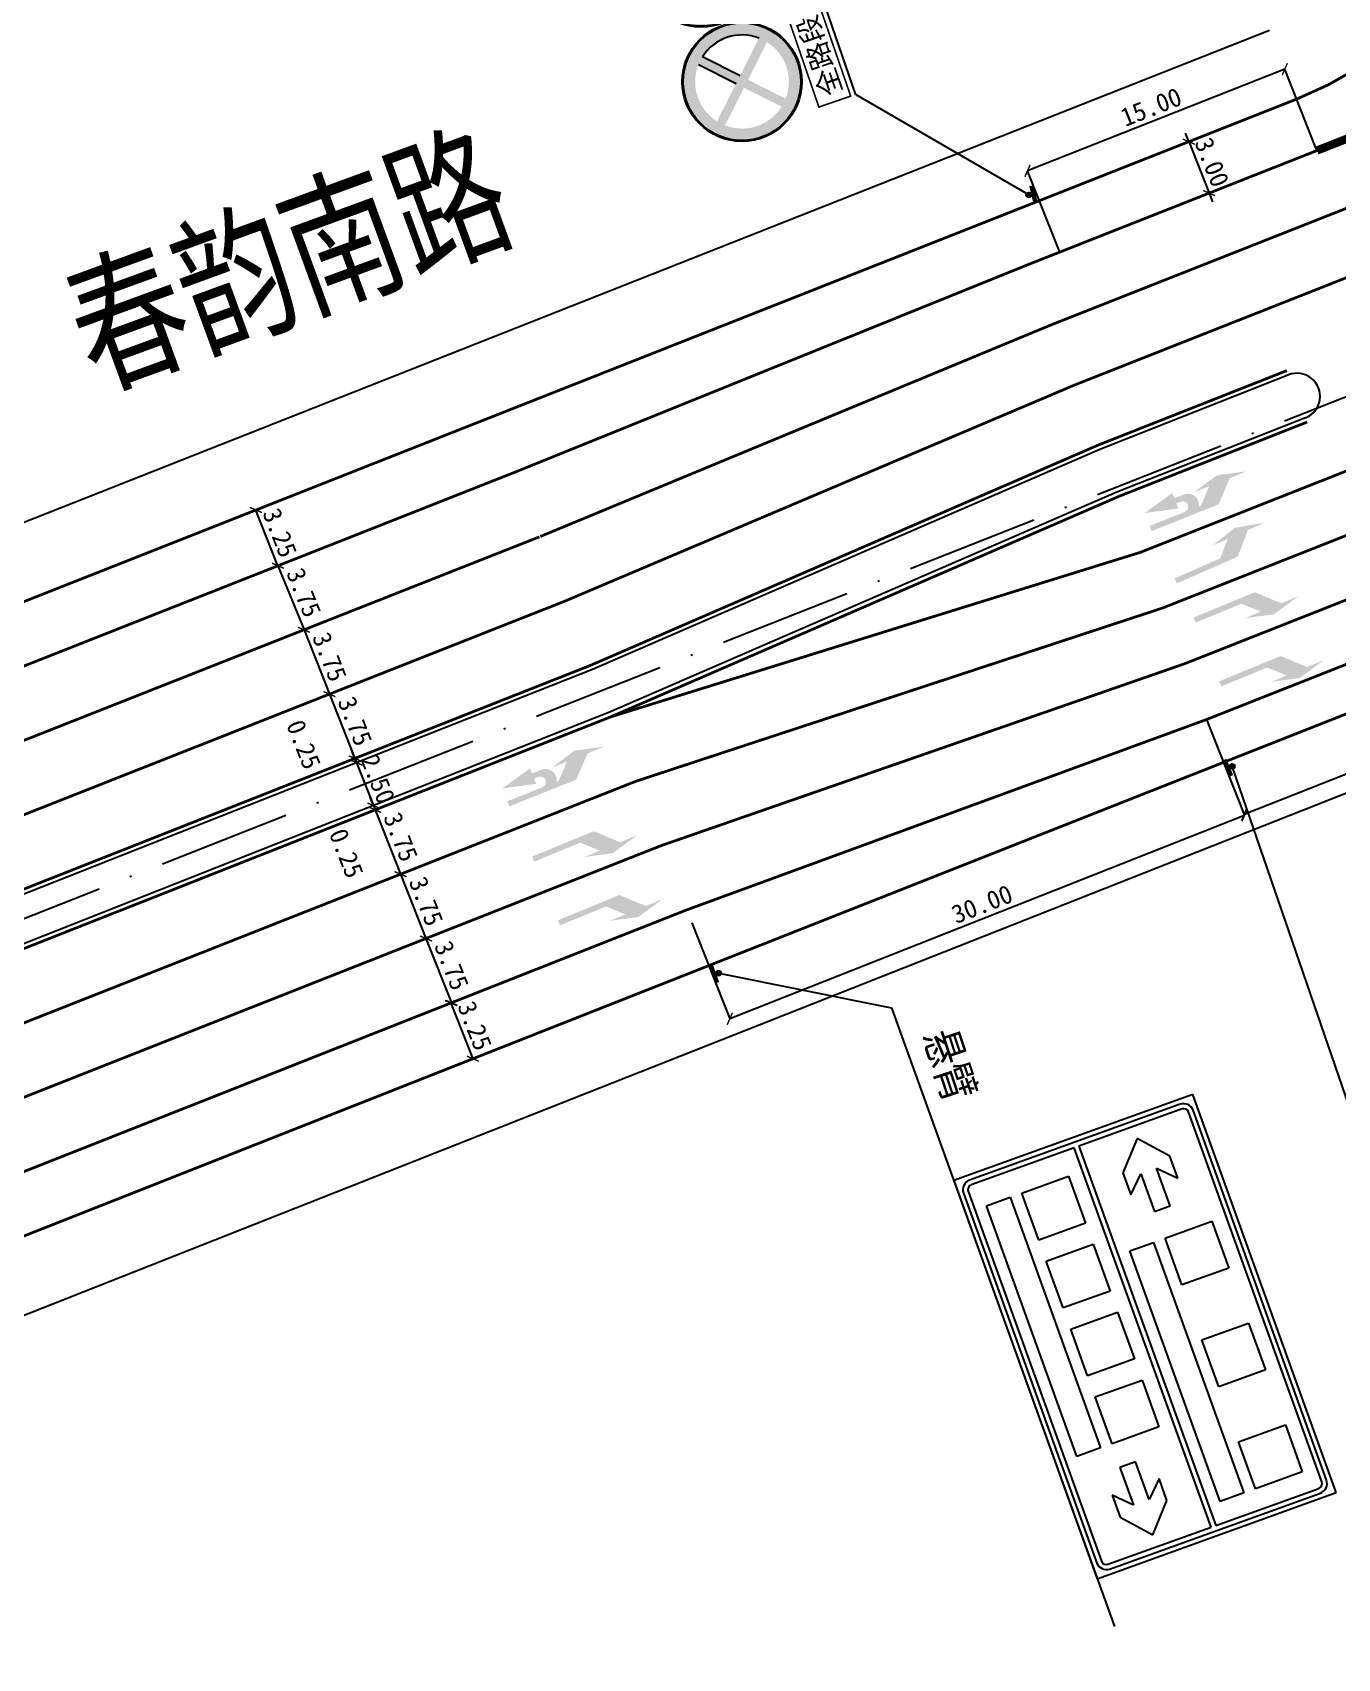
# Model space of a CAD drawing. Header units: millimetres. Extents: x 7233 to 195995, y 19522 to 226352.
# Drawn here: x 10146.9 to 10217.7, y 22328.8 to 22417 of the extents above; entities that cross this region are included whole.
import ezdxf

# ---------------------------------------------------------------- set-up
doc = ezdxf.new("R2010")
doc.units = ezdxf.units.MM
for name, pattern in [('ACAD_ISO10W100', [18, 12, -3, 0, -3]), ('DASHDOT', [25.4, 12.7, -6.35, 0, -6.35]), ('JTSS01', [6, 2, -4]), ('JTSS02', [2, 1, -1])]:
    doc.linetypes.add(name, pattern=pattern)
for name, color, linetype in [('@-交通信号', 7, 'Continuous'), ('@-交通标志', 7, 'Continuous'), ('@-监控设备', 7, 'Continuous'), ('@-设计标注', 7, 'Continuous'), ('@-道路名称', 7, 'Continuous'), ('@-道路红线', 1, 'Continuous'), ('AXIS', 2, 'Continuous'), ('RD-中线', 1, 'DASHDOT'), ('交通标志', 7, 'Continuous')]:
    doc.layers.add(name, color=color, linetype=linetype)
doc.layers.add('@-道路标线', color=255, linetype='Continuous', lineweight=0)
doc.layers.get('0').off()
doc.styles.add('--黑体', font='simhei.ttf')
doc.styles.add('-黑体', font='simhei.ttf', dxfattribs={"width": 0.8})
doc.styles.add('HZTXT', font='', dxfattribs={"width": 0.7, "height": 0.2})
doc.styles.add('标线文字样式', font='simhei.ttf')
doc.styles.add('黑体', font='simhei.ttf')
doc.styles.get('HZTXT').set_extended_font_data('NSimSun')
doc.dimstyles.new('标志标注', dxfattribs={"dimtxt": 1, "dimasz": 0.5, "dimexe": 0, "dimexo": 0, "dimgap": 0.25, "dimtad": 1, "dimzin": 0, "dimdsep": 46, "dimtxsty": '--黑体', "dimblk": 'ARCHTICK', "dimcen": 0.09, "dimadec": 0, "dimazin": 0, "dimtfac": 1, "dimtix": 1, "dimtmove": 2, "dimatfit": 0, "dimfxl": 1, "dimtolj": 1, "dimtzin": 0, "dimarcsym": 0})

# ---------------------------------------------------------------- blocks, each defined once
blk = doc.blocks.new('A$C174B43BA')
at = {"layer": '交通标志', "linetype": 'ByBlock', "lineweight": -3}
for points in [[(0.956, 0), (0.961, 0.236), (0.005, 0.257), (0, 0.022)], [(0.637, 0.384, 1), (0.372, 0.384, 1)]]:
    blk.add_hatch(color=14, dxfattribs=at).paths.add_polyline_path(points)
at = {"layer": '交通标志', "color": 14}
blk.add_circle((0.504, 0.384), 0.132, dxfattribs=at)
blk = doc.blocks.new('A$C440D491C')
at = {"layer": '@-交通标志'}
h = blk.add_hatch(color=1, dxfattribs=at)
h.paths.add_polyline_path([(8.684, 12.046, 1), (10.415, 5.909, 1)])
h.paths.add_polyline_path([(8.86, 11.422, 1), (10.239, 6.532, 1)], flags=16)
h = blk.add_hatch(color=1, dxfattribs=at)
h.paths.add_polyline_path([(6.317, 7.922, 1), (0.163, 6.251, 1)])
h.paths.add_polyline_path([(0.925, 8.133), (2.908, 6.997), (1.772, 5.014, -0.35914)], flags=16)
h.paths.add_polyline_path([(2.194, 4.772), (3.33, 6.755), (5.313, 5.619, -0.35914)], flags=16)
h.paths.add_polyline_path([(1.167, 8.555, -0.35914), (4.286, 9.401), (3.15, 7.418)], flags=16)
h.paths.add_polyline_path([(3.572, 7.177), (4.708, 9.16, -0.35914), (5.555, 6.04)], flags=16)
at = {"layer": '@-交通标志', "color": 1}
for p, q in [((3.15, 7.418, -622.824), (4.286, 9.401, -622.824)), ((3.572, 7.177, -622.824), (4.708, 9.16, -622.824))]:
    blk.add_line(p, q, dxfattribs=at)
at = {"layer": '@-交通标志'}
blk.add_line((2.203, 0.954, -1269.364), (13.691, 4.262, -1269.364), dxfattribs=at)
at = {"layer": '@-交通标志', "const_width": 0.09, "elevation": -622.824}
for points in [[(7.852, 4.77), (13.154, 6.286), (13.655, 4.533), (8.353, 3.018)], [(1.647, 2.998), (6.95, 4.513), (7.451, 2.76), (2.148, 1.245)]]:
    blk.add_lwpolyline(points, close=True, dxfattribs=at)
at = {"layer": '@-交通标志', "color": 1}
for centre, radius in [((9.549, 8.977, -622.824), 3.24), ((9.549, 8.977, -622.824), 3.188), ((9.549, 8.977, -622.824), 2.54), ((3.24, 7.087, -622.824), 3.24), ((3.24, 7.087, -622.824), 3.188)]:
    blk.add_circle(centre, radius, dxfattribs=at)
blk.add_arc((3.24, 7.087, -622.824), 2.54, 335.67659, 54.6976, dxfattribs=at)
at = {"layer": '@-交通标志', "style": '黑体'}
for p in [(8.606, 3.445, -622.824), (2.402, 1.672, -622.824)]:
    blk.add_text('全路段', height=1.1029, rotation=15.94753, dxfattribs=at).set_placement(p)
at = {"layer": '@-交通标志', "style": '黑体', "width": 0.8}
blk.add_text('单悬', height=1.5, rotation=15.71916, dxfattribs=at).set_placement((7.029, 0.322, -1269.364))
at = {"layer": '@-交通标志', "color": 7, "char_height": 3, "attachment_point": 8, "style": '标线文字样式'}
for s, insert, rotation in [('{\\W0.666667;0}', (10.743, 7.595, -1269.364), 10.92673), ('\\W0.6667;4', (9.145, 7.314, -622.824), 13.84068)]:
    blk.add_mtext(s, dxfattribs=dict(at, insert=insert, rotation=rotation))
blk = doc.blocks.new('A$C25111850')
at = {"layer": '@-监控设备', "linetype": 'ByBlock', "lineweight": -3}
for points in [[(0.55, 0.951), (0.315, 0.974), (0.221, 0.023), (0.456, 0)], [(0.265, 0.53, 1), (0, 0.53, 1)]]:
    blk.add_hatch(color=14, dxfattribs=at).paths.add_polyline_path(points)
at = {"layer": '@-监控设备', "color": 14}
blk.add_circle((0.132, 0.53), 0.132, dxfattribs=at)
blk = doc.blocks.new('A$C2DB36726')
at = {"layer": '@-交通信号', "color": 0}
for p, q in [((0.925, 19.106), (0.271, 19.106)), ((0.925, 19.106), (0.271, 19.106)), ((0.271, 19.106), (0.926, 19.106)), ((0.271, 19.106), (0.271, 19.106)), ((0.271, 19.106), (0.271, 19.106)), ((0.271, 19.106), (0.271, 19.106)), ((0.271, 19.106), (0.271, 18.356)), ((0.926, 18.921), (0.271, 18.921)), ((-0.171, 18.187), (-4.513, 18.151)), ((-4.513, 17.744), (-0.171, 17.712)), ((-0.321, 18.309), (-0.919, 18.249)), ((-0.919, 18.249), (-0.919, 18.184)), ((-0.919, 17.973), (-0.919, 17.926)), ((-0.919, 17.973), (-0.171, 17.973)), ((-0.919, 17.926), (-0.171, 17.926)), ((-0.919, 17.65), (-0.919, 17.716)), ((-0.321, 17.591), (-0.919, 17.65)), ((-0.321, 18.309), (-0.171, 18.309)), ((-0.171, 18.324), (-0.023, 18.324)), ((-0.171, 18.324), (-0.171, 17.576)), ((-0.097, 18.324), (-0.097, 17.576)), ((-0.023, 18.324), (0.598, 18.392)), ((-0.023, 18.324), (-0.023, 17.576)), ((0.598, 18.392), (0.598, 17.365)), ((-0.321, 17.591), (-0.171, 17.591)), ((-0.171, 17.576), (-0.023, 17.576)), ((0.271, 17.365), (-0.023, 17.576)), ((0.271, 17.365), (0.598, 17.365)), ((0.761, 2.348), (0.271, 2.348)), ((0.759, 2.349), (0.274, 2.349)), ((0.923, 2.349), (0.274, 2.349)), ((0.03, 0.239), (0.181, 0.907)), ((0.271, 0.907), (0.181, 0.907)), ((0.575, 0.907), (0.575, 0.09)), ((0.575, 0.907), (0.622, 0.907)), ((0.622, 0.907), (0.622, 0.09)), ((0.926, 0.907), (1.016, 0.907)), ((1.167, 0.239), (1.016, 0.907)), ((0, 0.09), (1.197, 0.09)), ((0, 0.09), (0, 0)), ((0, 0), (1.197, 0)), ((0.03, 0.239), (0.03, 0.09)), ((1.167, 0.239), (1.167, 0.09)), ((1.197, 0.09), (1.197, 0))]:
    blk.add_line(p, q, dxfattribs=at)
at = {"layer": '@-交通信号', "color": 7}
for p, q in [((0.926, 19.106), (0.926, 0.09)), ((0.271, 17.366), (0.271, 0.09))]:
    blk.add_line(p, q, dxfattribs=at)
at = {"layer": '@-交通信号'}
for p, q in [((-12.122, 18.128), (-15.834, 18.118)), ((-15.834, 17.772), (-12.122, 17.763)), ((-4.513, 18.151), (-12.122, 18.128)), ((-12.122, 17.763), (-4.513, 17.744))]:
    blk.add_line(p, q, dxfattribs=at)
blk.add_lwpolyline([(-15.834, 18.118), (-15.834, 17.772)], dxfattribs=at)
at = {"layer": '@-交通信号', "color": 7, "const_width": 0.598}
blk.add_lwpolyline([(0.926, 4.741), (0.271, 4.741)], dxfattribs=at)
at = {"layer": '@-交通信号', "color": 0, "const_width": 0.598}
for points in [[(0.926, 3.544), (0.271, 3.544)], [(0.926, 2.348), (0.271, 2.348)], [(0.926, 1.151), (0.271, 1.151)]]:
    blk.add_lwpolyline(points, dxfattribs=at)
at = {"layer": '@-交通信号', "color": 0}
blk.add_solid([(0.035, 11.525), (0.035, 11.645), (0.394, 11.585)], dxfattribs=at)
blk = doc.blocks.new('A$C7B111818')
at = {"layer": '@-监控设备', "linetype": 'ByBlock', "lineweight": 20}
for p, q in [((0.356, 16.729), (0.351, 16.072)), ((0.928, 16.562), (0.355, 16.566)), ((0.929, 16.725), (0.356, 16.729)), ((0.929, 16.725), (0.356, 16.729)), ((0.356, 16.729), (0.929, 16.725)), ((0.356, 16.729), (0.356, 16.729)), ((0.356, 16.729), (0.356, 16.729)), ((0.356, 16.729), (0.356, 16.729)), ((0.929, 16.725), (0.811, 0.073)), ((-13.755, 15.661), (-10.504, 15.63)), ((-10.502, 15.95), (-13.753, 15.964)), ((-10.504, 15.63), (-3.842, 15.565)), ((-3.84, 15.922), (-10.502, 15.95)), ((-3.842, 15.565), (-0.04, 15.511)), ((-0.037, 15.927), (-3.84, 15.922)), ((-0.695, 15.461), (-0.695, 15.518)), ((-0.172, 15.405), (-0.695, 15.461)), ((-0.693, 15.744), (-0.694, 15.703)), ((-0.694, 15.703), (-0.039, 15.698)), ((-0.693, 15.744), (-0.038, 15.74)), ((-0.167, 16.034), (-0.692, 15.985)), ((-0.692, 15.985), (-0.692, 15.928)), ((-0.167, 16.034), (-0.036, 16.033)), ((-0.036, 16.046), (-0.041, 15.391)), ((-0.036, 16.046), (0.094, 16.045)), ((0.029, 16.046), (0.024, 15.391)), ((0.094, 16.045), (0.089, 15.39)), ((0.094, 16.045), (0.638, 16.101)), ((0.638, 16.101), (0.632, 15.202)), ((-0.172, 15.405), (-0.041, 15.404)), ((-0.041, 15.391), (0.089, 15.39)), ((0.345, 15.204), (0.089, 15.39)), ((0.345, 15.205), (0.238, 0.077)), ((0.345, 15.204), (0.632, 15.202)), ((0.681, 2.051), (0.252, 2.054)), ((0.68, 2.052), (0.254, 2.055)), ((0.823, 2.051), (0.254, 2.055)), ((0.028, 0.209), (0.164, 0.793)), ((0.243, 0.793), (0.164, 0.793)), ((0.509, 0.791), (0.504, 0.075)), ((0.509, 0.791), (0.55, 0.791)), ((0.55, 0.791), (0.545, 0.075)), ((0.816, 0.789), (0.895, 0.788)), ((1.023, 0.202), (0.895, 0.788)), ((0.001, 0.079), (0, 0)), ((0, 0), (1.048, -0.007)), ((0.001, 0.079), (1.048, 0.071)), ((0.028, 0.209), (0.027, 0.078)), ((1.023, 0.202), (1.022, 0.071)), ((1.048, 0.071), (1.048, -0.007))]:
    blk.add_line(p, q, dxfattribs=at)
at = {"layer": '@-监控设备', "linetype": 'ByBlock', "lineweight": 20, "flags": 128}
blk.add_lwpolyline([(-13.755, 15.661), (-13.753, 15.964)], dxfattribs=at)
at = {"layer": '@-监控设备', "linetype": 'ByBlock', "lineweight": 20, "const_width": 0.524}
for points in [[(0.84, 4.146), (0.267, 4.15)], [(0.833, 3.098), (0.259, 3.102)], [(0.825, 2.05), (0.252, 2.054)], [(0.818, 1.002), (0.244, 1.006)]]:
    blk.add_lwpolyline(points, dxfattribs=at)
at = {"layer": '@-监控设备', "linetype": 'ByBlock', "lineweight": 20}
blk.add_solid([(0.102, 10.092), (0.103, 10.197), (0.417, 10.142)], dxfattribs=at)
blk = doc.blocks.new('A$C498D7EB7')
at = {"layer": '@-监控设备', "linetype": 'Continuous', "ltscale": 2}
for p, q in [((0.742, 5.361), (0.742, 7.184)), ((0.742, 7.184), (2.043, 7.184)), ((2.043, 7.184), (2.043, 5.361)), ((0, 0.008), (0, 5.361)), ((0, 5.361), (2.817, 5.361)), ((2.043, 5.361), (0.742, 5.361)), ((2.817, 5.361), (2.817, 0.008)), ((2.817, 0.008), (0, 0.008))]:
    blk.add_line(p, q, dxfattribs=at)
at = {"layer": '@-监控设备', "style": '黑体'}
blk.add_text('500万C', height=1.2, rotation=270, dxfattribs=at).set_placement((0.947, 5.192))
blk = doc.blocks.new('A$C553501C0')
at = {"layer": '@-监控设备', "linetype": 'Continuous', "ltscale": 2}
for p, q in [((1.249, 2.179), (1.249, 3.853)), ((0.499, 1.929), (-0.363, 3.272)), ((1.998, 1.929), (2.86, 3.272)), ((1.998, 1.929), (2.767, 3.127)), ((0, 0), (0, 0.931)), ((2.497, 0), (2.497, 0.931)), ((0, 0), (2.497, 0))]:
    blk.add_line(p, q, dxfattribs=at)
for centre, major_axis, start_param, end_param in [((1.198, 2.093), (-1.108, 1.108), 4.005147, 7.088453), ((1.249, 0.931), (0.883, 0.883), 5.497787, 8.63938)]:
    blk.add_ellipse(centre, major_axis=major_axis, ratio=1, start_param=start_param, end_param=end_param, dxfattribs=at)
at = {"layer": '@-监控设备', "style": '黑体'}
blk.add_text('闪光灯D', height=1.0638, rotation=270, dxfattribs=at).set_placement((3.061, 5.377))
blk = doc.blocks.new('A$C0EA21B18')
at = {"layer": '@-交通信号', "rotation": 359.9999999084945}
blk.add_blockref('A$C2DB36726', (0, 0), dxfattribs=at)
at = {"layer": '@-监控设备', "xscale": 0.886492545279907, "yscale": 0.8864925452708121, "zscale": 0.8864925452717104}
blk.add_blockref('A$C498D7EB7', (-9.166, 18.174), dxfattribs=at)
at = {"layer": '@-监控设备'}
for p in [(-14.35, 18.121), (-5.474, 18.148)]:
    blk.add_blockref('A$C553501C0', p, dxfattribs=at)
at = {"layer": '@-监控设备', "xscale": 1.141956346736566, "yscale": 1.141956346740698, "zscale": 1.141956346739396, "rotation": 0.4063274448761323}
blk.add_blockref('A$C7B111818', (0, 0), dxfattribs=at)
blk = doc.blocks.new('_ArchTick')
at = {"color": 0, "linetype": 'ByBlock', "const_width": 0.15}
blk.add_lwpolyline([(-0.5, -0.5), (0.5, 0.5)], dxfattribs=at)
blk = doc.blocks.new('*D90')
at = {"layer": '@-设计标注', "color": 0, "lineweight": -2, "ltscale": 1.5, "transparency": 16777216}
blk.add_line((10165.481, 22374.859), (10166.859, 22371.371), dxfattribs=at)
at = {"layer": 'Defpoints', "color": 0, "ltscale": 1.5, "transparency": 16777216}
for p in [(10165.481, 22374.859, 0), (10166.859, 22371.371, 0), (10166.859, 22371.371)]:
    blk.add_point(p, dxfattribs=at)
at = {"layer": '@-设计标注', "color": 0, "lineweight": -2, "ltscale": 1.5, "transparency": 16777216, "xscale": 0.5, "yscale": 0.5, "zscale": 0.5}
for p, rotation in [((10165.481, 22374.859), 111.5529921726167), ((10166.859, 22371.371), 291.5529921726167)]:
    blk.add_blockref('_ArchTick', p, dxfattribs=dict(at, rotation=rotation))
at = {"layer": '@-设计标注', "color": 0, "ltscale": 1.5, "transparency": 16777216, "insert": (10166.867, 22373.39), "char_height": 1, "attachment_point": 5, "rotation": 291.55299, "style": '--黑体'}
blk.add_mtext('\\A1;3.75', dxfattribs=at)
blk = doc.blocks.new('*D91')
at = {"layer": '@-设计标注', "color": 0, "lineweight": -2, "ltscale": 1.5, "transparency": 16777216}
blk.add_line((10166.859, 22371.371), (10168.236, 22367.883), dxfattribs=at)
at = {"layer": 'Defpoints', "color": 0, "ltscale": 1.5, "transparency": 16777216}
for p in [(10166.859, 22371.371), (10168.236, 22367.883, 0), (10168.236, 22367.883)]:
    blk.add_point(p, dxfattribs=at)
at = {"layer": '@-设计标注', "color": 0, "lineweight": -2, "ltscale": 1.5, "transparency": 16777216, "xscale": 0.5, "yscale": 0.5, "zscale": 0.5}
for p, rotation in [((10166.859, 22371.371), 111.5529921726059), ((10168.236, 22367.883), 291.5529921726059)]:
    blk.add_blockref('_ArchTick', p, dxfattribs=dict(at, rotation=rotation))
at = {"layer": '@-设计标注', "color": 0, "ltscale": 1.5, "transparency": 16777216, "insert": (10168.245, 22369.902), "char_height": 1, "attachment_point": 5, "rotation": 291.55299, "style": '--黑体'}
blk.add_mtext('\\A1;3.75', dxfattribs=at)
blk = doc.blocks.new('*D92')
at = {"layer": '@-设计标注', "color": 0, "lineweight": -2, "ltscale": 1.5, "transparency": 16777216}
for p, q in [((10168.236, 22367.883), (10168.236, 22367.883)), ((10168.236, 22367.883), (10169.62, 22364.398)), ((10169.62, 22364.398), (10169.62, 22364.398))]:
    blk.add_line(p, q, dxfattribs=at)
at = {"layer": 'Defpoints', "color": 0, "ltscale": 1.5, "transparency": 16777216}
for p in [(10168.236, 22367.883, 0), (10169.62, 22364.398, 0), (10169.62, 22364.398)]:
    blk.add_point(p, dxfattribs=at)
at = {"layer": '@-设计标注', "color": 0, "lineweight": -2, "ltscale": 1.5, "transparency": 16777216, "xscale": 0.5, "yscale": 0.5, "zscale": 0.5}
for p, rotation in [((10168.236, 22367.883), 111.6611524273045), ((10169.62, 22364.398), 291.6611524273045)]:
    blk.add_blockref('_ArchTick', p, dxfattribs=dict(at, rotation=rotation))
at = {"layer": '@-设计标注', "color": 0, "ltscale": 1.5, "transparency": 16777216, "insert": (10169.625, 22366.417), "char_height": 1, "attachment_point": 5, "rotation": 291.66115, "style": '--黑体'}
blk.add_mtext('\\A1;3.75', dxfattribs=at)
blk = doc.blocks.new('*D93')
at = {"layer": '@-设计标注', "color": 0, "lineweight": -2, "ltscale": 1.5, "transparency": 16777216}
for p, q in [((10160.212, 22388.099), (10160.212, 22388.099)), ((10160.212, 22388.099), (10161.624, 22384.624)), ((10161.624, 22384.624), (10161.624, 22384.624))]:
    blk.add_line(p, q, dxfattribs=at)
at = {"layer": 'Defpoints', "color": 0, "ltscale": 1.5, "transparency": 16777216}
for p in [(10160.212, 22388.099, 0), (10161.624, 22384.624, 0), (10161.624, 22384.624)]:
    blk.add_point(p, dxfattribs=at)
at = {"layer": '@-设计标注', "color": 0, "lineweight": -2, "ltscale": 1.5, "transparency": 16777216, "xscale": 0.5, "yscale": 0.5, "zscale": 0.5}
for p, rotation in [((10160.212, 22388.099), 112.1090862796816), ((10161.624, 22384.624), 292.1090862796816)]:
    blk.add_blockref('_ArchTick', p, dxfattribs=dict(at, rotation=rotation))
at = {"layer": '@-设计标注', "color": 0, "ltscale": 1.5, "transparency": 16777216, "insert": (10161.613, 22386.644), "char_height": 1, "attachment_point": 5, "rotation": 292.10909, "style": '--黑体'}
blk.add_mtext('\\A1;3.75', dxfattribs=at)
blk = doc.blocks.new('*D94')
at = {"layer": '@-设计标注', "color": 0, "lineweight": -2, "ltscale": 1.5, "transparency": 16777216}
blk.add_line((10161.624, 22384.624), (10163.001, 22381.137), dxfattribs=at)
at = {"layer": 'Defpoints', "color": 0, "ltscale": 1.5, "transparency": 16777216}
for p in [(10161.624, 22384.624), (10163.001, 22381.137), (10163.001, 22381.137)]:
    blk.add_point(p, dxfattribs=at)
at = {"layer": '@-设计标注', "color": 0, "lineweight": -2, "ltscale": 1.5, "transparency": 16777216, "xscale": 0.5, "yscale": 0.5, "zscale": 0.5}
for p, rotation in [((10161.624, 22384.624), 111.5529921725595), ((10163.001, 22381.137), 291.5529921725596)]:
    blk.add_blockref('_ArchTick', p, dxfattribs=dict(at, rotation=rotation))
at = {"layer": '@-设计标注', "color": 0, "ltscale": 1.5, "transparency": 16777216, "insert": (10163.01, 22383.156), "char_height": 1, "attachment_point": 5, "rotation": 291.55299, "style": '--黑体'}
blk.add_mtext('\\A1;3.75', dxfattribs=at)
blk = doc.blocks.new('*D95')
at = {"layer": '@-设计标注', "color": 0, "lineweight": -2, "ltscale": 1.5, "transparency": 16777216}
blk.add_line((10163.001, 22381.137), (10164.379, 22377.649), dxfattribs=at)
at = {"layer": 'Defpoints', "color": 0, "ltscale": 1.5, "transparency": 16777216}
for p in [(10163.001, 22381.137), (10164.379, 22377.649), (10164.379, 22377.649)]:
    blk.add_point(p, dxfattribs=at)
at = {"layer": '@-设计标注', "color": 0, "lineweight": -2, "ltscale": 1.5, "transparency": 16777216, "xscale": 0.5, "yscale": 0.5, "zscale": 0.5}
for p, rotation in [((10163.001, 22381.137), 111.5529921725337), ((10164.379, 22377.649), 291.5529921725337)]:
    blk.add_blockref('_ArchTick', p, dxfattribs=dict(at, rotation=rotation))
at = {"layer": '@-设计标注', "color": 0, "ltscale": 1.5, "transparency": 16777216, "insert": (10164.388, 22379.668), "char_height": 1, "attachment_point": 5, "rotation": 291.55299, "style": '--黑体'}
blk.add_mtext('\\A1;3.75', dxfattribs=at)
blk = doc.blocks.new('*D96')
at = {"layer": '@-设计标注', "color": 0, "lineweight": -2, "ltscale": 1.5, "transparency": 16777216}
for p, q in [((10164.471, 22377.416), (10164.287, 22377.881)), ((10164.471, 22377.416), (10165.389, 22375.091)), ((10165.389, 22375.091), (10165.573, 22374.626))]:
    blk.add_line(p, q, dxfattribs=at)
at = {"layer": 'Defpoints', "color": 0, "ltscale": 1.5, "transparency": 16777216}
for p in [(10164.471, 22377.416, 0), (10165.389, 22375.091, 0), (10165.389, 22375.091)]:
    blk.add_point(p, dxfattribs=at)
at = {"layer": '@-设计标注', "color": 0, "lineweight": -2, "ltscale": 1.5, "transparency": 16777216, "xscale": 0.5, "yscale": 0.5, "zscale": 0.5}
for p, rotation in [((10164.471, 22377.416), 291.552992172593), ((10165.389, 22375.091), 111.552992172593)]:
    blk.add_blockref('_ArchTick', p, dxfattribs=dict(at, rotation=rotation))
at = {"layer": '@-设计标注', "color": 0, "ltscale": 1.5, "transparency": 16777216, "insert": (10165.633, 22376.531), "char_height": 1, "attachment_point": 5, "rotation": 291.55299, "style": '--黑体'}
blk.add_mtext('\\A1;2.50', dxfattribs=at)
blk = doc.blocks.new('*D97')
at = {"layer": '@-设计标注', "color": 0, "lineweight": -2, "ltscale": 1.5, "transparency": 16777216}
for p, q in [((10164.379, 22377.649), (10164.195, 22378.114)), ((10164.379, 22377.649), (10164.471, 22377.416)), ((10164.471, 22377.416), (10164.654, 22376.951))]:
    blk.add_line(p, q, dxfattribs=at)
at = {"layer": 'Defpoints', "color": 0, "ltscale": 1.5, "transparency": 16777216}
for p in [(10164.379, 22377.649), (10164.471, 22377.416), (10164.471, 22377.416)]:
    blk.add_point(p, dxfattribs=at)
at = {"layer": '@-设计标注', "color": 0, "lineweight": -2, "ltscale": 1.5, "transparency": 16777216, "xscale": 0.5, "yscale": 0.5, "zscale": 0.5}
for p, rotation in [((10164.379, 22377.649), 291.5529921725379), ((10164.471, 22377.416), 111.5529921725379)]:
    blk.add_blockref('_ArchTick', p, dxfattribs=dict(at, rotation=rotation))
at = {"layer": '@-设计标注', "color": 0, "ltscale": 1.5, "transparency": 16777216, "insert": (10161.605, 22378.4), "char_height": 1, "attachment_point": 5, "rotation": 291.55299, "style": '--黑体'}
blk.add_mtext('\\A1;0.25', dxfattribs=at)
blk = doc.blocks.new('*D98')
at = {"layer": '@-设计标注', "color": 0, "lineweight": -2, "ltscale": 1.5, "transparency": 16777216}
for p, q in [((10165.389, 22375.091), (10165.206, 22375.556)), ((10165.389, 22375.091), (10165.481, 22374.859)), ((10165.481, 22374.859), (10165.665, 22374.394))]:
    blk.add_line(p, q, dxfattribs=at)
at = {"layer": 'Defpoints', "color": 0, "ltscale": 1.5, "transparency": 16777216}
for p in [(10165.389, 22375.091), (10165.481, 22374.859), (10165.481, 22374.859)]:
    blk.add_point(p, dxfattribs=at)
at = {"layer": '@-设计标注', "color": 0, "lineweight": -2, "ltscale": 1.5, "transparency": 16777216, "xscale": 0.5, "yscale": 0.5, "zscale": 0.5}
for p, rotation in [((10165.389, 22375.091), 291.5529921722315), ((10165.481, 22374.859), 111.5529921722315)]:
    blk.add_blockref('_ArchTick', p, dxfattribs=dict(at, rotation=rotation))
at = {"layer": '@-设计标注', "color": 0, "ltscale": 1.5, "transparency": 16777216, "insert": (10163.92, 22372.501), "char_height": 1, "attachment_point": 5, "rotation": 291.55299, "style": '--黑体'}
blk.add_mtext('\\A1;0.25', dxfattribs=at)
blk = doc.blocks.new('*D102')
at = {"layer": '@-设计标注', "color": 0, "lineweight": -2, "ltscale": 1.5, "transparency": 16777216}
for p, q in [((10209.595, 22411.099), (10209.412, 22411.564)), ((10209.079, 22410.894), (10209.595, 22411.099)), ((10209.595, 22411.099), (10210.698, 22408.308)), ((10210.181, 22408.104), (10210.698, 22408.308)), ((10210.698, 22408.308), (10210.881, 22407.843))]:
    blk.add_line(p, q, dxfattribs=at)
at = {"layer": 'Defpoints', "color": 0, "ltscale": 1.5, "transparency": 16777216}
for p in [(10209.079, 22410.894, 0), (10210.181, 22408.104, 0), (10210.698, 22408.308)]:
    blk.add_point(p, dxfattribs=at)
at = {"layer": '@-设计标注', "color": 0, "lineweight": -2, "ltscale": 1.5, "transparency": 16777216, "xscale": 0.5, "yscale": 0.5, "zscale": 0.5}
for p, rotation in [((10209.595, 22411.099), 291.5529921726229), ((10210.698, 22408.308), 111.5529921726229)]:
    blk.add_blockref('_ArchTick', p, dxfattribs=dict(at, rotation=rotation))
at = {"layer": '@-设计标注', "color": 0, "ltscale": 1.5, "transparency": 16777216, "insert": (10210.849, 22409.981), "char_height": 1, "attachment_point": 5, "rotation": 291.55299, "style": '--黑体'}
blk.add_mtext('\\A1;3.00', dxfattribs=at)
blk = doc.blocks.new('*D103')
at = {"layer": '@-设计标注', "color": 0, "lineweight": -2, "ltscale": 1.5, "transparency": 16777216}
blk.add_line((10160.212, 22388.099), (10159.018, 22391.122), dxfattribs=at)
at = {"layer": 'Defpoints', "color": 0, "ltscale": 1.5, "transparency": 16777216}
for p in [(10159.018, 22391.122, 0), (10159.018, 22391.122), (10160.212, 22388.099)]:
    blk.add_point(p, dxfattribs=at)
at = {"layer": '@-设计标注', "color": 0, "lineweight": -2, "ltscale": 1.5, "transparency": 16777216, "xscale": 0.5, "yscale": 0.5, "zscale": 0.5}
for p, rotation in [((10159.018, 22391.122), 111.5529921725927), ((10160.212, 22388.099), 291.5529921725927)]:
    blk.add_blockref('_ArchTick', p, dxfattribs=dict(at, rotation=rotation))
at = {"layer": '@-设计标注', "color": 0, "ltscale": 1.5, "transparency": 16777216, "insert": (10160.313, 22389.886), "char_height": 1, "attachment_point": 5, "rotation": 291.55299, "style": '--黑体'}
blk.add_mtext('\\A1;3.25', dxfattribs=at)
blk = doc.blocks.new('*D104')
at = {"layer": '@-设计标注', "color": 0, "lineweight": -2, "ltscale": 1.5, "transparency": 16777216}
blk.add_line((10169.587, 22364.384), (10170.781, 22361.362), dxfattribs=at)
at = {"layer": 'Defpoints', "color": 0, "ltscale": 1.5, "transparency": 16777216}
for p in [(10169.587, 22364.384, 0), (10170.781, 22361.362, 0), (10170.781, 22361.362)]:
    blk.add_point(p, dxfattribs=at)
at = {"layer": '@-设计标注', "color": 0, "lineweight": -2, "ltscale": 1.5, "transparency": 16777216, "xscale": 0.5, "yscale": 0.5, "zscale": 0.5}
for p, rotation in [((10169.587, 22364.384), 111.5529921726163), ((10170.781, 22361.362), 291.5529921726163)]:
    blk.add_blockref('_ArchTick', p, dxfattribs=dict(at, rotation=rotation))
at = {"layer": '@-设计标注', "color": 0, "ltscale": 1.5, "transparency": 16777216, "insert": (10170.881, 22363.149), "char_height": 1, "attachment_point": 5, "rotation": 291.55299, "style": '--黑体'}
blk.add_mtext('\\A1;3.25', dxfattribs=at)
blk = doc.blocks.new('*D108')
at = {"layer": '@-设计标注', "color": 0, "lineweight": -2, "ltscale": 1.5, "transparency": 16777216}
for p, q in [((10229.156, 22387.107), (10231.19, 22381.957)), ((10231.19, 22381.957), (10212.589, 22374.609)), ((10210.555, 22379.759), (10212.589, 22374.609))]:
    blk.add_line(p, q, dxfattribs=at)
at = {"layer": 'Defpoints', "color": 0, "ltscale": 1.5, "transparency": 16777216}
for p in [(10229.156, 22387.107), (10210.555, 22379.759, 0), (10212.589, 22374.609)]:
    blk.add_point(p, dxfattribs=at)
at = {"layer": '@-设计标注', "color": 0, "lineweight": -2, "ltscale": 1.5, "transparency": 16777216, "xscale": 0.5, "yscale": 0.5, "zscale": 0.5}
for p, rotation in [((10231.19, 22381.957), 21.55379274517058), ((10212.589, 22374.609), 201.5537927451705)]:
    blk.add_blockref('_ArchTick', p, dxfattribs=dict(at, rotation=rotation))
at = {"layer": '@-设计标注', "color": 0, "ltscale": 1.5, "transparency": 16777216, "insert": (10221.612, 22378.986), "char_height": 1, "attachment_point": 5, "rotation": 21.55379, "style": '--黑体'}
blk.add_mtext('\\A1;20.00', dxfattribs=at)
blk = doc.blocks.new('*D109')
at = {"layer": '@-设计标注', "color": 0, "lineweight": -2, "ltscale": 1.5, "transparency": 16777216}
for p, q in [((10210.555, 22379.759), (10212.612, 22374.552)), ((10212.612, 22374.552), (10184.709, 22363.531)), ((10182.652, 22368.739), (10184.709, 22363.531))]:
    blk.add_line(p, q, dxfattribs=at)
at = {"layer": 'Defpoints', "color": 0, "ltscale": 1.5, "transparency": 16777216}
for p in [(10210.555, 22379.759), (10182.652, 22368.739, 0), (10184.709, 22363.531)]:
    blk.add_point(p, dxfattribs=at)
at = {"layer": '@-设计标注', "color": 0, "lineweight": -2, "ltscale": 1.5, "transparency": 16777216, "xscale": 0.5, "yscale": 0.5, "zscale": 0.5}
for p, rotation in [((10212.612, 22374.552), 21.55299217261769), ((10184.709, 22363.531), 201.5529921726177)]:
    blk.add_blockref('_ArchTick', p, dxfattribs=dict(at, rotation=rotation))
at = {"layer": '@-设计标注', "color": 0, "ltscale": 1.5, "transparency": 16777216, "insert": (10198.383, 22369.744), "char_height": 1, "attachment_point": 5, "rotation": 21.55299, "style": '--黑体'}
blk.add_mtext('\\A1;30.00', dxfattribs=at)
blk = doc.blocks.new('*D110')
at = {"layer": '@-设计标注', "color": 0, "lineweight": -2, "ltscale": 1.5, "transparency": 16777216}
for p, q in [((10214.799, 22415.029), (10200.85, 22409.515)), ((10216.543, 22410.617), (10214.799, 22415.029)), ((10202.593, 22405.104), (10200.85, 22409.515))]:
    blk.add_line(p, q, dxfattribs=at)
at = {"layer": 'Defpoints', "color": 0, "ltscale": 1.5, "transparency": 16777216}
for p in [(10216.543, 22410.617, 0), (10200.85, 22409.515), (10202.593, 22405.104)]:
    blk.add_point(p, dxfattribs=at)
at = {"layer": '@-设计标注', "color": 0, "lineweight": -2, "ltscale": 1.5, "transparency": 16777216, "xscale": 0.5, "yscale": 0.5, "zscale": 0.5}
for p, rotation in [((10214.799, 22415.029), 21.56530253991347), ((10200.85, 22409.515), 201.5653025399135)]:
    blk.add_blockref('_ArchTick', p, dxfattribs=dict(at, rotation=rotation))
at = {"layer": '@-设计标注', "color": 0, "ltscale": 1.5, "transparency": 16777216, "insert": (10207.547, 22412.975), "char_height": 1, "attachment_point": 5, "rotation": 21.5653, "style": '--黑体'}
blk.add_mtext('\\A1;15.00', dxfattribs=at)

msp = doc.modelspace()

# ---------------------------------------------------------------- hatches: boundary and pattern name
at = {"layer": '@-交通标志', "linetype": 'ByBlock', "lineweight": -3}
for points in [[(10183.909, 22365.443), (10184.132, 22365.522), (10183.81, 22366.422), (10183.588, 22366.343)], [(10184.239, 22366.002, 1), (10183.974, 22366.002, 1)]]:
    msp.add_hatch(color=14, dxfattribs=at).paths.add_polyline_path(points)
at = {"layer": '@-道路标线', "linetype": 'Continuous'}
for points in [[(10207.525, 22390.118), (10207.581, 22389.978), (10211.203, 22391.424), (10211.817, 22392.854), (10212.746, 22393.225), (10211.111, 22393.003), (10209.866, 22392.075), (10210.702, 22392.409), (10210.256, 22391.369), (10210.135, 22391.321, 0.57735), (10209.319, 22391.964), (10208.808, 22391.76), (10208.697, 22392.039), (10207.192, 22390.954), (10209.03, 22391.203), (10208.919, 22391.482), (10209.151, 22391.574, -1), (10209.374, 22391.017), (10207.47, 22390.257)], [(10209.903, 22385.152), (10209.96, 22385.014), (10212.457, 22386.042), (10213.501, 22385.607), (10212.669, 22385.264), (10214.208, 22385.466), (10215.535, 22386.445), (10214.611, 22386.064), (10213.174, 22386.662), (10209.846, 22385.291)], [(10211.296, 22381.693), (10211.353, 22381.554), (10213.849, 22382.582), (10214.894, 22382.147), (10214.062, 22381.805), (10215.601, 22382.006), (10216.928, 22382.985), (10216.003, 22382.605), (10214.567, 22383.203), (10211.239, 22381.831)], [(10172.704, 22375.186), (10172.76, 22375.047), (10176.382, 22376.493), (10176.996, 22377.922), (10177.924, 22378.293), (10176.29, 22378.071), (10175.045, 22377.144), (10175.881, 22377.477), (10175.435, 22376.438), (10175.314, 22376.39, 0.57735), (10174.497, 22377.033), (10173.986, 22376.829), (10173.875, 22377.107), (10172.37, 22376.022), (10174.209, 22376.272), (10174.098, 22376.55), (10174.33, 22376.643, -1), (10174.552, 22376.086), (10172.648, 22375.326)], [(10174.053, 22372.191), (10174.11, 22372.053), (10176.606, 22373.081), (10177.651, 22372.646), (10176.819, 22372.303), (10178.358, 22372.505), (10179.685, 22373.484), (10178.76, 22373.103), (10177.324, 22373.701), (10173.996, 22372.33)], [(10175.446, 22368.732), (10175.503, 22368.593), (10177.999, 22369.621), (10179.044, 22369.186), (10178.211, 22368.843), (10179.751, 22369.045), (10181.078, 22370.024), (10180.153, 22369.643), (10178.717, 22370.241), (10175.388, 22368.87)]]:
    msp.add_hatch(color=7, dxfattribs=at).paths.add_polyline_path(points)
at = {"layer": '@-道路标线', "linetype": 'Continuous', "extrusion": (4.62468e-17, -1.33646e-16, -1)}
msp.add_hatch(color=7, dxfattribs=at).paths.add_polyline_path([(-10208.884, 22387.273), (-10208.823, 22387.411), (-10211.295, 22388.497), (-10211.705, 22389.552), (-10210.882, 22389.189), (-10212.094, 22390.159), (-10213.719, 22390.437), (-10212.804, 22390.035), (-10212.24, 22388.585), (-10208.944, 22387.136)])

# ---------------------------------------------------------------- linework, layer by layer
at = {"layer": '@-交通标志', "linetype": 'Continuous'}
msp.add_line((10200.916, 22408.208), (10191.551, 22413.639, -646.54), dxfattribs=at)
at = {"layer": '@-交通标志'}
for p, q in [((10184.107, 22366.002), (10193.469, 22364.129)), ((10193.469, 22364.129), (10205.564, 22330.575)), ((10209.804, 22359.419), (10196.85, 22354.75)), ((10209.133, 22358.891), (10197.703, 22354.77)), ((10209.225, 22358.637), (10203.637, 22356.622)), ((10217.587, 22337.829), (10209.804, 22359.419)), ((10216.804, 22338.408), (10209.571, 22358.474)), ((10217.058, 22338.5), (10209.825, 22358.566)), ((10206.787, 22357.04), (10206.026, 22355.171)), ((10208.566, 22356.087), (10206.787, 22357.04)), ((10203.383, 22356.531), (10197.795, 22354.516)), ((10210.799, 22335.957), (10203.383, 22356.531)), ((10203.637, 22356.622), (10211.053, 22336.048)), ((10208.997, 22354.89), (10208.566, 22356.087)), ((10206.026, 22355.171), (10206.457, 22353.974)), ((10206.457, 22353.974), (10206.999, 22355.126)), ((10206.999, 22355.126), (10207.737, 22353.077)), ((10207.845, 22355.431), (10208.997, 22354.89)), ((10208.584, 22353.382), (10207.845, 22355.431)), ((10196.85, 22354.75), (10204.633, 22333.16)), ((10197.632, 22354.171), (10204.866, 22334.105)), ((10200.539, 22354.07), (10203.079, 22354.986)), ((10203.079, 22354.986), (10203.994, 22352.446)), ((10197.378, 22354.079), (10204.612, 22334.013)), ((10198.632, 22353.388), (10199.902, 22353.846)), ((10203.532, 22339.795), (10198.632, 22353.388)), ((10199.902, 22353.846), (10204.802, 22340.252)), ((10201.454, 22351.53), (10200.539, 22354.07)), ((10207.737, 22353.077), (10208.584, 22353.382)), ((10203.994, 22352.446), (10201.454, 22351.53)), ((10208.306, 22351.633), (10210.846, 22352.548)), ((10210.846, 22352.548), (10211.761, 22350.008)), ((10209.221, 22349.093), (10208.306, 22351.633)), ((10201.866, 22350.387), (10204.406, 22351.303)), ((10204.406, 22351.303), (10205.322, 22348.763)), ((10206.401, 22350.946), (10207.671, 22351.404)), ((10211.299, 22337.358), (10206.401, 22350.946)), ((10207.671, 22351.404), (10212.569, 22337.816)), ((10202.782, 22347.847), (10201.866, 22350.387)), ((10211.761, 22350.008), (10209.221, 22349.093)), ((10205.322, 22348.763), (10202.782, 22347.847)), ((10203.194, 22346.704), (10205.734, 22347.62)), ((10205.734, 22347.62), (10206.65, 22345.08)), ((10204.11, 22344.164), (10203.194, 22346.704)), ((10210.297, 22346.109), (10212.837, 22347.024)), ((10212.837, 22347.024), (10213.753, 22344.484)), ((10211.213, 22343.569), (10210.297, 22346.109)), ((10206.65, 22345.08), (10204.11, 22344.164)), ((10213.753, 22344.484), (10211.213, 22343.569)), ((10204.522, 22343.021), (10207.062, 22343.937)), ((10207.062, 22343.937), (10207.977, 22341.397)), ((10205.437, 22340.481), (10204.522, 22343.021)), ((10207.977, 22341.397), (10205.437, 22340.481)), ((10212.288, 22340.585), (10214.828, 22341.5)), ((10214.828, 22341.5), (10215.744, 22338.96)), ((10204.802, 22340.252), (10203.532, 22339.795)), ((10213.204, 22338.045), (10212.288, 22340.585)), ((10206.699, 22339.502), (10205.853, 22339.197)), ((10205.853, 22339.197), (10206.591, 22337.148)), ((10207.438, 22337.453), (10206.699, 22339.502)), ((10207.979, 22338.605), (10207.438, 22337.453)), ((10208.411, 22337.408), (10207.979, 22338.605)), ((10215.744, 22338.96), (10213.204, 22338.045)), ((10204.633, 22333.16), (10217.587, 22337.829)), ((10205.303, 22333.688), (10216.733, 22337.809)), ((10205.439, 22337.689), (10205.871, 22336.492)), ((10206.591, 22337.148), (10205.439, 22337.689)), ((10207.65, 22335.539), (10208.411, 22337.408)), ((10211.053, 22336.048), (10216.641, 22338.063)), ((10212.569, 22337.816), (10211.299, 22337.358)), ((10205.211, 22333.942), (10210.799, 22335.957)), ((10205.871, 22336.492), (10207.65, 22335.539))]:
    msp.add_line(p, q, dxfattribs=at)
at = {"layer": '@-交通标志', "lineweight": 0, "ltscale": 0.5}
msp.add_line((10196.85, 22354.75), (10193.469, 22364.129), dxfattribs=at)
at = {"layer": '@-交通标志', "color": 14}
msp.add_circle((10184.107, 22366.002), 0.132, dxfattribs=at)
at = {"layer": '@-交通标志'}
for centre, major_axis, start_param, end_param in [((10209.317, 22358.383), (0.252, 0.478), -0.739991, 0.830805), ((10209.317, 22358.383), (0.239, -0.126), 0.830805, 2.401601), ((10197.886, 22354.262), (0.252, 0.478), 0.830805, 2.401601), ((10197.886, 22354.262), (0.239, -0.126), 2.401601, 3.972398), ((10216.55, 22338.317), (0.126, 0.239), 3.972398, 5.543194), ((10216.55, 22338.317), (0.252, 0.478), 3.972398, 5.543194), ((10205.12, 22334.196), (0.252, 0.478), 2.401601, 3.972398), ((10205.12, 22334.196), (0.239, -0.126), 3.972398, 5.543194)]:
    msp.add_ellipse(centre, major_axis=major_axis, ratio=1, start_param=start_param, end_param=end_param, dxfattribs=at)
at = {"layer": '@-监控设备', "flags": 128}
msp.add_lwpolyline([(10222.939, 22345.279), (10211.953, 22377.222)], dxfattribs=at)
at = {"layer": '@-设计标注', "color": 7, "linetype": 'Continuous', "const_width": 0.15, "elevation": 0, "flags": 128}
msp.add_lwpolyline([(10216.543, 22410.617), (10200.869, 22404.426)], dxfattribs=at)
at = {"layer": '@-道路标线', "color": 7, "linetype": 'Continuous', "const_width": 0.15, "elevation": 0, "flags": 128}
for points in [[(10215.441, 22413.407, 0.457015), (10225.449, 22441.948)], [(10216.543, 22410.617, 0.220731), (10229.885, 22424.651, 0.220731)]]:
    msp.add_lwpolyline(points, format="xyb", dxfattribs=at)
at = {"layer": '@-道路标线', "color": 7, "linetype": 'JTSS02', "ltscale": 1.5, "const_width": 0.45, "elevation": 0, "flags": 128}
msp.add_lwpolyline([(10233.221, 22417.204), (10216.543, 22410.617)], dxfattribs=at)
at = {"layer": '@-道路标线', "color": 7, "linetype": 'JTSS01', "const_width": 0.15, "elevation": 0, "flags": 128}
for points in [[(10239.308, 22415.846), (10202.124, 22401.159)], [(10240.594, 22412.591), (10203.41, 22397.904)], [(10174.435, 22389.685), (10202.124, 22401.159)], [(10175.764, 22386.178), (10203.41, 22397.904)], [(10225.574, 22396.175), (10206.973, 22388.828)], [(10226.768, 22393.152), (10208.167, 22385.805)], [(10174.387, 22389.666), (10132.75, 22373.22)], [(10206.973, 22388.828), (10178.244, 22379.9)], [(10175.764, 22386.178), (10134.128, 22369.732)], [(10208.167, 22385.805), (10179.622, 22376.412)]]:
    msp.add_lwpolyline(points, dxfattribs=at)
at = {"layer": '@-道路标线', "color": 7, "linetype": 'Continuous', "const_width": 0.15, "elevation": 0, "flags": 128}
for points in [[(10215.441, 22413.407), (10130.179, 22379.731)], [(10200.869, 22404.426), (10173.009, 22393.153)], [(10214.908, 22398.682), (10204.677, 22394.641)], [(10216.01, 22395.892), (10205.779, 22391.851)], [(10204.677, 22394.641), (10177.165, 22382.699)], [(10173.009, 22393.153), (10131.372, 22376.708)], [(10205.779, 22391.849), (10178.244, 22379.9)], [(10229.156, 22387.107), (10210.555, 22379.76)], [(10208.171, 22385.807), (10208.171, 22385.807)], [(10232.614, 22385.785), (10211.473, 22377.434)], [(10177.165, 22382.699), (10135.505, 22366.244)], [(10178.244, 22379.9), (10124.852, 22358.811)], [(10210.555, 22379.759), (10182.377, 22369.436)], [(10211.473, 22377.434), (10130.179, 22345.325)], [(10182.377, 22369.436), (10128.985, 22348.348)]]:
    msp.add_lwpolyline(points, dxfattribs=at)
at = {"layer": '@-道路标线', "color": 7, "linetype": 'JTSS01', "elevation": 0, "flags": 128}
for points in [[(10227.962, 22390.13, 0.15, 0.15, 0), (10209.361, 22382.782, 0.15, 0.15, 0)], [(10209.361, 22382.782, 0.15, 0.15, 0), (10180.999, 22372.924, 0.15, 0.15, 0)], [(10179.622, 22376.412, 0.15, 0.15, 0), (10126.229, 22355.323, 0, 0, 0)], [(10180.999, 22372.924, 0.15, 0.15, 0), (10127.607, 22351.835, 0, 0, 0)]]:
    msp.add_lwpolyline(points, format="xyseb", dxfattribs=at)
at = {"layer": '@-道路红线', "elevation": 0}
for points in [[(10213.971, 22417.128), (10130.179, 22384.031)], [(10237.406, 22383.377), (10130.179, 22341.024)]]:
    msp.add_lwpolyline(points, dxfattribs=at)
at = {"layer": 'AXIS', "color": 5, "linetype": 'ACAD_ISO10W100', "ltscale": 0.6, "elevation": 0}
msp.add_lwpolyline([(10262.025, 22414.604), (9827.81, 22243.098)], dxfattribs=at)
at = {"layer": 'AXIS', "color": 5, "linetype": 'ACAD_ISO10W100', "ltscale": 0.6}
for start in [192.66623, 199.48047]:
    msp.add_arc((10594.259, 22653.144, 0), 409, start, 228.6211, dxfattribs=at)
at = {"layer": 'RD-中线', "color": 3, "linetype": 'Continuous', "elevation": 0}
for points in [[(10215.009, 22398.453), (10204.769, 22394.408)], [(10215.92, 22396.125), (10205.687, 22392.083)], [(10204.769, 22394.408), (10177.257, 22382.466)], [(10205.687, 22392.083), (10178.152, 22380.132)], [(10177.257, 22382.466), (10130.179, 22363.872)], [(10178.152, 22380.132), (10130.179, 22361.184)]]:
    msp.add_lwpolyline(points, dxfattribs=at)
at = {"layer": 'RD-中线', "color": 3, "linetype": 'Continuous'}
msp.add_arc((10215.459, 22397.287, 0), 1.25, 291.53583, 111.56909, dxfattribs=at)

# ---------------------------------------------------------------- block references
at = {"layer": '@-交通标志', "linetype": 'Continuous', "rotation": 93.05597439103578}
msp.add_blockref('A$C440D491C', (10192.62, 22411.49, 622.824), dxfattribs=at)
at = {"layer": '@-交通标志', "rotation": 104.6642323677109}
msp.add_blockref('A$C174B43BA', (10201.415, 22407.817), dxfattribs=at)
at = {"layer": '@-监控设备'}
for name, p, rotation in [('A$C25111850', (10211.819, 22377.751), 208.2168450443472), ('A$C0EA21B18', (10222.706, 22345.83), 292.9355843429063)]:
    msp.add_blockref(name, p, dxfattribs=dict(at, rotation=rotation))

# ---------------------------------------------------------------- texts
at = {"layer": '@-交通标志', "style": '-黑体', "width": 0.8}
msp.add_text('悬臂', height=1.8, rotation=288.24497, dxfattribs=at).set_placement((10195.193, 22362.637))
at = {"layer": '@-道路名称', "color": 7, "style": 'HZTXT', "width": 0.75}
msp.add_text('春韵南路', height=6, rotation=20.07501, dxfattribs=at).set_placement((10150.27, 22397.666, 0))

# ---------------------------------------------------------------- dimensions: what is measured, and where the dimension line sits
at = {"layer": '@-设计标注', "ltscale": 1.5}
for p1, p2, distance, picture, middle in [((10216.543, 22410.617, 0), (10202.593, 22405.104), -4.744, '*D110', (10207.547, 22412.975)), ((10209.079, 22410.894, 0), (10210.181, 22408.104, 0), 0.556, '*D102', (10210.849, 22409.981)), ((10160.212, 22388.099), (10159.018, 22391.122, 0), 0, '*D103', (10160.313, 22389.886)), ((10160.212, 22388.099, 0), (10161.624, 22384.624, 0), 0, '*D93', (10161.613, 22386.644)), ((10229.156, 22387.107), (10210.555, 22379.759, 0), 5.537, '*D108', (10221.612, 22378.986)), ((10161.624, 22384.624), (10163.001, 22381.137), 0, '*D94', (10163.01, 22383.156)), ((10163.001, 22381.137), (10164.379, 22377.649), 0, '*D95', (10164.388, 22379.668)), ((10210.555, 22379.759), (10182.652, 22368.739, 0), 5.599, '*D109', (10198.383, 22369.744)), ((10164.471, 22377.416, 0), (10165.389, 22375.091, 0), 0, '*D96', (10165.633, 22376.531)), ((10165.481, 22374.859, 0), (10166.859, 22371.371, 0), 0, '*D90', (10166.867, 22373.39)), ((10166.859, 22371.371), (10168.236, 22367.883, 0), 0, '*D91', (10168.245, 22369.902)), ((10168.236, 22367.883, 0), (10169.62, 22364.398, 0), 0, '*D92', (10169.625, 22366.417)), ((10169.587, 22364.384, 0), (10170.781, 22361.362, 0), 0, '*D104', (10170.881, 22363.149))]:
    dim = msp.add_aligned_dim(p1=p1, p2=p2, distance=distance, dimstyle='标志标注', dxfattribs=at)
    dim.commit()
    dim.dimension.update_dxf_attribs({"geometry": picture, "text_midpoint": middle})
for base, p1, p2, picture, middle in [((10164.471, 22377.416), (10164.379, 22377.649), (10164.471, 22377.416), '*D97', (10161.605, 22378.4)), ((10165.481, 22374.859), (10165.389, 22375.091), (10165.481, 22374.859), '*D98', (10163.92, 22372.501))]:
    dim = msp.add_linear_dim(base=base, p1=p1, p2=p2, angle=291.55299, dimstyle='标志标注', dxfattribs=at)
    dim.commit()
    dim.dimension.update_dxf_attribs({"geometry": picture, "text_midpoint": middle, "dimtype": 161})

doc.saveas('drawing.dxf')
